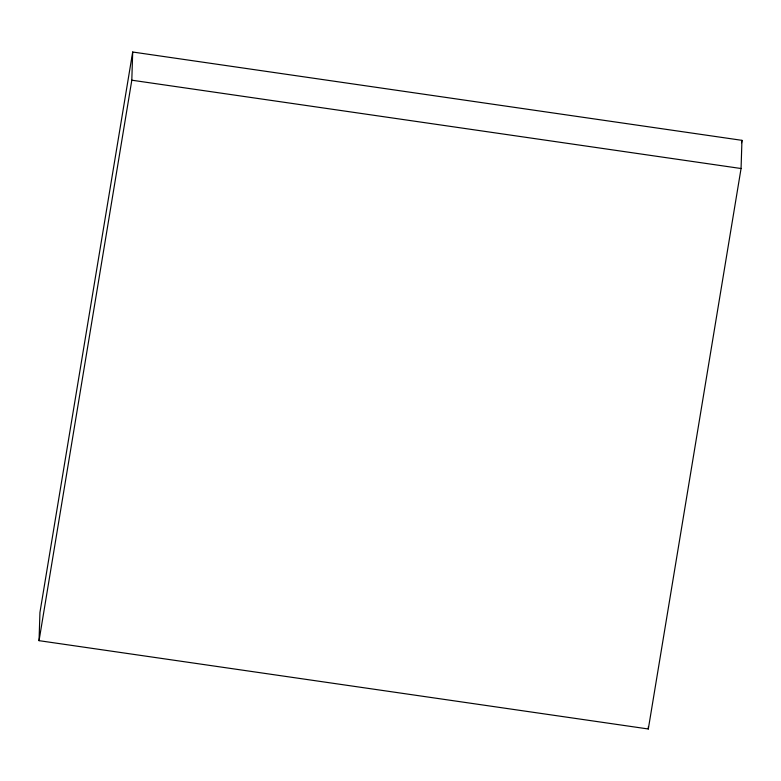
<?xml version="1.0" encoding="UTF-8"?>
<svg xmlns="http://www.w3.org/2000/svg" width="781" height="781" viewBox="0 0 781 781"><rect width="100%" height="100%" fill="white"/><g stroke="black" fill="none" stroke-linecap="round" stroke-linejoin="round"><path stroke-width="1.17" d="M39.05 640.664L39.938 612.48L132.692 52.015L741.95 140.336L741.062 168.52L648.308 728.985L39.05 640.664L131.813 80.199L132.692 52.015M648.308 728.985L648.376 726.633M741.55 142.747L741.95 140.336M131.813 80.199L741.062 168.52"/></g></svg>
